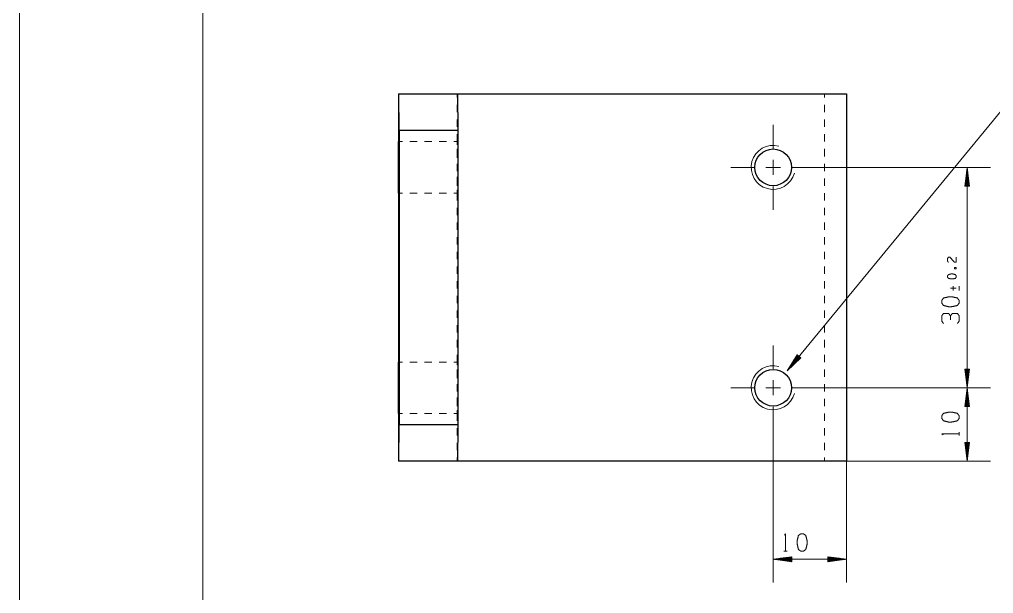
# Model space of a CAD drawing. Header units: millimetres. Extents: x 0 to 210, y 0 to 297.
# Drawn here: x 0 to 132.7, y 70.4 to 148.5 of the extents above; entities that cross this region are included whole.
import ezdxf

# ---------------------------------------------------------------- set-up
doc = ezdxf.new("R2010")
doc.units = ezdxf.units.MM
doc.layers.add('1', color=7, linetype='Continuous', true_color=0xffffff)

msp = doc.modelspace()

# ---------------------------------------------------------------- linework, layer by layer
at = {"layer": '1', "color": 132, "linetype": 'Continuous', "lineweight": 18}
for p, q in [((0, 297), (0, 0)), ((25, 292), (25, 5))]:
    msp.add_line(p, q, dxfattribs=at)
at = {"layer": '1', "color": 13, "linetype": 'Continuous', "lineweight": 18}
for p, q in [((104.59, 100.69), (138.64, 142.04)), ((108.44, 128.37), (132.29, 128.37)), ((129.12, 128.37), (128.78, 125.83)), ((128.99, 125.83), (128.99, 127.41)), ((129.04, 125.83), (129.04, 127.79)), ((129.09, 125.83), (129.09, 128.18)), ((129.45, 125.83), (129.12, 128.37)), ((129.12, 98.37), (129.12, 128.37)), ((129.14, 125.83), (129.14, 128.18)), ((129.2, 125.83), (129.2, 127.79)), ((129.25, 125.83), (129.25, 127.41)), ((128.84, 125.83), (128.84, 126.25)), ((128.89, 125.83), (128.89, 126.64)), ((128.94, 125.83), (128.94, 127.02)), ((129.3, 125.83), (129.3, 127.02)), ((129.35, 125.83), (129.35, 126.64)), ((129.4, 125.83), (129.4, 126.25)), ((128.78, 125.83), (129.45, 125.83)), ((128.79, 125.83), (128.79, 125.87)), ((128.79, 125.83), (128.79, 125.87)), ((129.45, 125.83), (129.45, 125.87)), ((129.45, 125.83), (129.45, 125.87)), ((105.94, 102.86), (104.59, 100.69)), ((104.59, 100.69), (106.46, 102.44)), ((106.18, 102.67), (104.69, 100.85)), ((106.22, 102.63), (104.73, 100.82)), ((106.14, 102.7), (104.89, 101.18)), ((106.26, 102.6), (105.01, 101.09)), ((106.1, 102.73), (105.1, 101.51)), ((106.3, 102.57), (105.3, 101.35)), ((106.06, 102.76), (105.31, 101.84)), ((106.02, 102.79), (105.51, 102.17)), ((106.34, 102.54), (105.58, 101.62)), ((105.98, 102.83), (105.72, 102.5)), ((106.38, 102.5), (105.87, 101.88)), ((105.95, 102.86), (105.93, 102.83)), ((105.95, 102.86), (105.93, 102.83)), ((106.46, 102.44), (105.94, 102.86)), ((106.42, 102.47), (106.15, 102.15)), ((106.46, 102.44), (106.44, 102.42)), ((106.46, 102.44), (106.44, 102.42)), ((128.78, 100.91), (129.12, 98.37)), ((129.45, 100.91), (128.78, 100.91)), ((128.79, 100.91), (128.79, 100.88)), ((128.79, 100.91), (128.79, 100.88)), ((128.84, 100.91), (128.84, 100.5)), ((128.89, 100.91), (128.89, 100.11)), ((128.94, 100.91), (128.94, 99.72)), ((128.99, 100.91), (128.99, 99.34)), ((129.04, 100.91), (129.04, 98.95)), ((129.09, 100.91), (129.09, 98.57)), ((129.12, 98.37), (129.45, 100.91)), ((129.14, 100.91), (129.14, 98.57)), ((129.2, 100.91), (129.2, 98.95)), ((129.25, 100.91), (129.25, 99.34)), ((129.3, 100.91), (129.3, 99.72)), ((129.35, 100.91), (129.35, 100.11)), ((129.4, 100.91), (129.4, 100.5)), ((129.45, 100.91), (129.45, 100.88)), ((129.45, 100.91), (129.45, 100.88)), ((108.44, 98.37), (132.29, 98.37)), ((108.44, 98.37), (132.29, 98.37)), ((129.12, 98.37), (128.78, 95.83)), ((129.45, 95.83), (129.12, 98.37)), ((129.12, 98.37), (129.12, 88.37)), ((128.94, 95.83), (128.94, 97.02)), ((128.99, 95.83), (128.99, 97.41)), ((129.04, 95.83), (129.04, 97.79)), ((129.09, 95.83), (129.09, 98.18)), ((129.14, 95.83), (129.14, 98.18)), ((129.2, 95.83), (129.2, 97.79)), ((129.25, 95.83), (129.25, 97.41)), ((129.3, 95.83), (129.3, 97.02)), ((128.78, 95.83), (129.45, 95.83)), ((128.79, 95.83), (128.79, 95.87)), ((128.79, 95.83), (128.79, 95.87)), ((128.84, 95.83), (128.84, 96.25)), ((128.89, 95.83), (128.89, 96.64)), ((129.35, 95.83), (129.35, 96.64)), ((129.4, 95.83), (129.4, 96.25)), ((129.45, 95.83), (129.45, 95.87)), ((129.45, 95.83), (129.45, 95.87)), ((102.68, 92.61), (102.68, 71.85)), ((128.78, 90.91), (129.12, 88.37)), ((129.45, 90.91), (128.78, 90.91)), ((128.79, 90.91), (128.79, 90.88)), ((128.79, 90.91), (128.79, 90.88)), ((128.84, 90.91), (128.84, 90.5)), ((128.89, 90.91), (128.89, 90.11)), ((128.94, 90.91), (128.94, 89.72)), ((128.99, 90.91), (128.99, 89.34)), ((129.04, 90.91), (129.04, 88.95)), ((129.09, 90.91), (129.09, 88.57)), ((129.12, 88.37), (129.45, 90.91)), ((129.14, 90.91), (129.14, 88.57)), ((129.2, 90.91), (129.2, 88.95)), ((129.25, 90.91), (129.25, 89.34)), ((129.3, 90.91), (129.3, 89.72)), ((129.35, 90.91), (129.35, 90.11)), ((129.4, 90.91), (129.4, 90.5)), ((129.45, 90.91), (129.45, 90.88)), ((129.45, 90.91), (129.45, 90.88)), ((112.68, 88.37), (112.68, 71.85)), ((112.68, 88.37), (132.29, 88.37)), ((105.22, 75.35), (102.68, 75.02)), ((102.68, 75.02), (105.22, 74.69)), ((102.68, 75.02), (112.68, 75.02)), ((105.22, 75.05), (102.87, 75.05)), ((105.22, 74.99), (102.87, 74.99)), ((105.22, 75.1), (103.26, 75.1)), ((105.22, 74.94), (103.26, 74.94)), ((105.22, 75.15), (103.64, 75.15)), ((105.22, 74.89), (103.64, 74.89)), ((105.22, 75.2), (104.03, 75.2)), ((105.22, 74.84), (104.03, 74.84)), ((105.22, 75.25), (104.41, 75.25)), ((105.22, 74.79), (104.41, 74.79)), ((105.22, 75.3), (104.8, 75.3)), ((105.22, 74.74), (104.8, 74.74)), ((105.22, 75.35), (105.19, 75.35)), ((105.22, 75.35), (105.19, 75.35)), ((105.22, 74.69), (105.19, 74.69)), ((105.22, 74.69), (105.19, 74.69)), ((105.22, 74.69), (105.22, 75.35)), ((110.14, 75.35), (110.17, 75.35)), ((110.14, 75.35), (110.17, 75.35)), ((110.14, 75.35), (110.14, 74.69)), ((112.68, 75.02), (110.14, 75.35)), ((110.14, 75.3), (110.56, 75.3)), ((110.14, 75.25), (110.94, 75.25)), ((110.14, 75.2), (111.33, 75.2)), ((110.14, 75.15), (111.71, 75.15)), ((110.14, 75.1), (112.1, 75.1)), ((110.14, 75.05), (112.49, 75.05)), ((110.14, 74.69), (112.68, 75.02)), ((110.14, 74.99), (112.49, 74.99)), ((110.14, 74.94), (112.1, 74.94)), ((110.14, 74.89), (111.71, 74.89)), ((110.14, 74.84), (111.33, 74.84)), ((110.14, 74.79), (110.94, 74.79)), ((110.14, 74.74), (110.56, 74.74)), ((110.14, 74.69), (110.17, 74.69)), ((110.14, 74.69), (110.17, 74.69))]:
    msp.add_line(p, q, dxfattribs=at)
at = {"layer": '1', "color": 30, "linetype": 'Continuous', "lineweight": 25}
for p, q in [((51.62, 138.37), (51.62, 88.37)), ((51.62, 138.37), (51.69, 138.37)), ((51.69, 138.37), (59.69, 138.37)), ((51.71, 133.37), (51.69, 138.37)), ((59.69, 138.37), (59.71, 133.37)), ((63.62, 138.37), (112.68, 138.37)), ((112.68, 138.37), (112.68, 88.37)), ((59.71, 133.37), (51.71, 133.37)), ((51.71, 133.37), (51.71, 93.37)), ((59.71, 133.37), (59.71, 93.37)), ((51.65, 131.87), (51.68, 131.87)), ((51.68, 124.87), (51.65, 124.87)), ((51.65, 101.87), (51.68, 101.87)), ((51.68, 94.87), (51.65, 94.87)), ((51.69, 88.37), (51.71, 93.37)), ((51.71, 93.37), (59.71, 93.37)), ((59.71, 93.37), (59.69, 88.37)), ((51.69, 88.37), (51.62, 88.37)), ((59.69, 88.37), (51.69, 88.37)), ((112.68, 88.37), (63.62, 88.37))]:
    msp.add_line(p, q, dxfattribs=at)
at = {"layer": '1', "color": 43, "linetype": 'Continuous', "lineweight": 18}
for p, q in [((59.62, 138.37), (59.62, 137.87)), ((109.68, 138.37), (109.68, 137.87)), ((59.62, 136.87), (59.62, 135.87)), ((109.68, 136.87), (109.68, 135.87)), ((59.62, 134.87), (59.62, 133.87)), ((109.68, 134.87), (109.68, 133.87)), ((59.62, 132.87), (59.62, 131.87)), ((109.68, 132.87), (109.68, 131.87)), ((52.18, 131.87), (51.68, 131.87)), ((54.18, 131.87), (53.18, 131.87)), ((56.18, 131.87), (55.18, 131.87)), ((58.18, 131.87), (57.18, 131.87)), ((59.68, 131.87), (59.18, 131.87)), ((59.62, 130.87), (59.62, 129.87)), ((109.68, 130.87), (109.68, 129.87)), ((59.62, 128.87), (59.62, 127.87)), ((109.68, 128.87), (109.68, 127.87)), ((59.62, 126.87), (59.62, 125.87)), ((109.68, 126.87), (109.68, 125.87)), ((52.18, 124.87), (51.68, 124.87)), ((54.18, 124.87), (53.18, 124.87)), ((56.18, 124.87), (55.18, 124.87)), ((58.18, 124.87), (57.18, 124.87)), ((59.68, 124.87), (59.18, 124.87)), ((59.62, 124.87), (59.62, 123.87)), ((109.68, 124.87), (109.68, 123.87)), ((59.62, 122.87), (59.62, 121.87)), ((109.68, 122.87), (109.68, 121.87)), ((59.62, 120.87), (59.62, 119.87)), ((109.68, 120.87), (109.68, 119.87)), ((59.62, 118.87), (59.62, 117.87)), ((109.68, 118.87), (109.68, 117.87)), ((59.62, 116.87), (59.62, 115.87)), ((109.68, 116.87), (109.68, 115.87)), ((59.62, 114.87), (59.62, 113.87)), ((109.68, 114.87), (109.68, 113.87)), ((59.62, 112.87), (59.62, 111.87)), ((109.68, 112.87), (109.68, 111.87)), ((59.62, 110.87), (59.62, 109.87)), ((109.68, 110.87), (109.68, 109.87)), ((59.62, 108.87), (59.62, 107.87)), ((109.68, 108.87), (109.68, 107.87)), ((59.62, 106.87), (59.62, 105.87)), ((109.68, 106.87), (109.68, 105.87)), ((59.62, 104.87), (59.62, 103.87)), ((109.68, 104.87), (109.68, 103.87)), ((59.62, 102.87), (59.62, 101.87)), ((109.68, 102.87), (109.68, 101.87)), ((52.18, 101.87), (51.68, 101.87)), ((54.18, 101.87), (53.18, 101.87)), ((56.18, 101.87), (55.18, 101.87)), ((58.18, 101.87), (57.18, 101.87)), ((59.68, 101.87), (59.18, 101.87)), ((59.62, 100.87), (59.62, 99.87)), ((109.68, 100.87), (109.68, 99.87)), ((59.62, 98.87), (59.62, 97.87)), ((109.68, 98.87), (109.68, 97.87)), ((59.62, 96.87), (59.62, 95.87)), ((109.68, 96.87), (109.68, 95.87)), ((52.18, 94.87), (51.68, 94.87)), ((54.18, 94.87), (53.18, 94.87)), ((56.18, 94.87), (55.18, 94.87)), ((58.18, 94.87), (57.18, 94.87)), ((59.68, 94.87), (59.18, 94.87)), ((59.62, 94.87), (59.62, 93.87)), ((109.68, 94.87), (109.68, 93.87)), ((59.62, 92.87), (59.62, 91.87)), ((109.68, 92.87), (109.68, 91.87)), ((59.62, 90.87), (59.62, 89.87)), ((109.68, 90.87), (109.68, 89.87)), ((59.62, 88.87), (59.62, 88.37)), ((109.68, 88.87), (109.68, 88.37))]:
    msp.add_line(p, q, dxfattribs=at)
at = {"layer": '1', "color": 252, "linetype": 'Continuous', "lineweight": 18}
for p, q in [((102.68, 130.96), (102.68, 134.14)), ((102.68, 127.37), (102.68, 129.38)), ((100.09, 128.37), (96.91, 128.37)), ((101.68, 128.37), (103.68, 128.37)), ((105.27, 128.37), (108.44, 128.37)), ((102.68, 125.78), (102.68, 122.61)), ((102.68, 100.96), (102.68, 104.14)), ((100.09, 98.37), (96.91, 98.37)), ((101.68, 98.37), (103.68, 98.37)), ((102.68, 97.37), (102.68, 99.38)), ((105.27, 98.37), (108.44, 98.37)), ((102.68, 95.78), (102.68, 92.61))]:
    msp.add_line(p, q, dxfattribs=at)
at = {"layer": '1', "color": 95, "linetype": 'Continuous', "lineweight": 18}
for p, q in [((126.82, 111.91), (127.62, 111.91)), ((127.22, 112.19), (127.22, 111.62)), ((128.01, 111.62), (128.01, 112.19)), ((128.03, 91.89), (128.03, 92.32)), ((104.14, 76.11), (104.57, 76.11))]:
    msp.add_line(p, q, dxfattribs=at)
at = {"layer": '1', "color": 30, "linetype": 'Continuous', "lineweight": 25}
for centre in [(102.68, 128.37), (102.68, 98.37)]:
    msp.add_circle(centre, 2.5, dxfattribs=at)
at = {"layer": '1', "color": 30, "linetype": 'Continuous', "lineweight": 13}
for centre in [(102.68, 128.37), (102.68, 98.37)]:
    msp.add_arc(centre, 3, 75, 345, dxfattribs=at)
at = {"layer": '1', "color": 30, "linetype": 'Continuous', "lineweight": 25}
for points in [[(51.62, 138.37), (51.62, 138.37)], [(51.62, 88.37), (51.62, 88.37)]]:
    msp.add_open_spline(points, degree=1, dxfattribs=at)
for points, knots in [([(59.69, 138.37), (59.96, 138.37), (61.07, 138.37), (62.71, 138.37), (63.62, 138.37)], [0, 0, 0.069432, 0.350202, 0.767135, 1, 1]), ([(51.65, 124.87), (51.65, 124.98), (51.65, 125.27), (51.64, 125.75), (51.64, 126.39), (51.64, 127.95), (51.64, 129.61), (51.64, 130.99), (51.65, 131.47), (51.65, 131.77), (51.65, 131.87)], [0, 0, 0.014532, 0.057276, 0.125749, 0.215971, 0.439732, 0.677301, 0.874253, 0.942724, 0.985468, 1, 1]), ([(51.68, 131.87), (51.68, 131.77), (51.68, 131.47), (51.68, 130.99), (51.69, 130.36), (51.69, 128.8), (51.69, 127.13), (51.68, 125.75), (51.68, 125.27), (51.68, 124.98), (51.68, 124.87)], [0, 0, 0.014532, 0.057276, 0.125749, 0.215971, 0.439732, 0.677301, 0.874251, 0.942724, 0.985468, 1, 1]), ([(51.65, 94.87), (51.65, 94.98), (51.65, 95.27), (51.64, 95.75), (51.64, 96.39), (51.64, 97.95), (51.64, 99.61), (51.64, 100.99), (51.65, 101.47), (51.65, 101.77), (51.65, 101.87)], [0, 0, 0.014532, 0.057275, 0.125747, 0.215969, 0.439732, 0.677301, 0.874251, 0.942724, 0.985468, 1, 1]), ([(51.68, 101.87), (51.68, 101.77), (51.68, 101.47), (51.68, 100.99), (51.69, 100.36), (51.69, 98.8), (51.69, 97.13), (51.68, 95.75), (51.68, 95.27), (51.68, 94.98), (51.68, 94.87)], [0, 0, 0.014532, 0.057276, 0.125749, 0.215971, 0.439732, 0.677301, 0.874251, 0.942724, 0.985468, 1, 1]), ([(63.62, 88.37), (61.84, 88.37), (60.43, 88.37), (59.69, 88.37)], [0, 0, 0.453367, 0.811731, 1, 1])]:
    msp.add_open_spline(points, degree=1, knots=knots, dxfattribs=at)
at = {"layer": '1', "color": 43, "linetype": 'Continuous', "lineweight": 18}
for points, knots in [([(59.65, 131.44), (59.65, 131.47), (59.65, 131.77), (59.65, 131.87)], [0, 0, 0.083579, 0.767489, 1, 1]), ([(59.68, 131.87), (59.68, 131.77), (59.68, 131.47), (59.68, 131.44)], [0, 0, 0.232511, 0.916421, 1, 1]), ([(59.64, 127.94), (59.64, 127.95), (59.64, 128.81)], [0, 0, 0.017859, 1, 1]), ([(59.69, 128.81), (59.69, 127.95), (59.69, 127.94)], [0, 0, 0.982141, 1, 1]), ([(59.65, 124.87), (59.65, 124.98), (59.65, 125.27), (59.65, 125.31)], [0, 0, 0.232511, 0.916421, 1, 1]), ([(59.68, 125.31), (59.68, 125.27), (59.68, 124.98), (59.68, 124.87)], [0, 0, 0.083579, 0.767489, 1, 1]), ([(59.65, 101.44), (59.65, 101.47), (59.65, 101.77), (59.65, 101.87)], [0, 0, 0.083579, 0.767489, 1, 1]), ([(59.68, 101.87), (59.68, 101.77), (59.68, 101.47), (59.68, 101.44)], [0, 0, 0.232511, 0.916421, 1, 1]), ([(59.64, 97.94), (59.64, 97.95), (59.64, 98.81)], [0, 0, 0.017859, 1, 1]), ([(59.69, 98.81), (59.69, 97.95), (59.69, 97.94)], [0, 0, 0.982141, 1, 1]), ([(59.65, 94.87), (59.65, 94.98), (59.65, 95.27), (59.65, 95.31)], [0, 0, 0.232511, 0.916397, 1, 1]), ([(59.68, 95.31), (59.68, 95.27), (59.68, 94.98), (59.68, 94.87)], [0, 0, 0.083603, 0.767489, 1, 1])]:
    msp.add_open_spline(points, degree=1, knots=knots, dxfattribs=at)
for points in [[(59.64, 129.69), (59.64, 130.56)], [(59.69, 130.56), (59.69, 129.69)], [(59.64, 126.19), (59.64, 127.06)], [(59.69, 127.06), (59.69, 126.19)], [(59.64, 99.69), (59.64, 100.56)], [(59.69, 100.56), (59.69, 99.69)], [(59.64, 96.19), (59.64, 97.06)], [(59.69, 97.06), (59.69, 96.19)]]:
    msp.add_open_spline(points, degree=1, dxfattribs=at)
at = {"layer": '1', "color": 95, "linetype": 'Continuous', "lineweight": 18}
for points, knots in [([(126.55, 115.46), (126.43, 115.62), (126.43, 115.96), (126.55, 116.13), (126.78, 116.13), (127.38, 115.45), (127.62, 115.46), (127.62, 116.13)], [0, 0, 0.069693, 0.192977, 0.265274, 0.350228, 0.674739, 0.759752, 1, 1]), ([(127.62, 114.57), (127.62, 114.74), (127.38, 114.74), (127.38, 114.57), (127.62, 114.57)], [0, 0, 0.207082, 0.5, 0.707082, 1, 1]), ([(127.62, 113.6), (127.5, 113.77), (127.15, 113.86), (126.91, 113.86), (126.55, 113.77), (126.43, 113.6), (126.43, 113.43), (126.55, 113.26), (126.91, 113.18), (127.15, 113.18), (127.5, 113.26), (127.62, 113.43), (127.62, 113.6)], [0, 0, 0.067525, 0.183969, 0.260583, 0.380943, 0.446139, 0.500306, 0.565503, 0.685862, 0.762529, 0.878308, 0.945834, 1, 1]), ([(128.03, 110.24), (127.78, 110.58), (127.08, 110.75), (126.6, 110.75), (125.88, 110.58), (125.65, 110.24), (125.65, 109.9), (125.88, 109.57), (126.6, 109.39), (127.08, 109.41), (127.78, 109.57), (128.03, 109.9), (128.03, 110.24)], [0, 0, 0.067526, 0.183971, 0.260584, 0.380943, 0.446141, 0.500306, 0.565504, 0.685863, 0.762529, 0.87831, 0.945835, 1, 1]), ([(126.83, 108.14), (126.6, 108.48), (125.88, 108.48), (125.65, 108.14), (125.65, 107.45), (125.88, 107.11)], [0, 0, 0.153875, 0.429853, 0.583728, 0.846125, 1, 1]), ([(127.8, 107.13), (128.03, 107.45), (128.03, 108.14), (127.8, 108.48), (127.08, 108.48), (126.83, 108.14), (126.83, 107.63)], [0, 0, 0.124121, 0.343688, 0.472447, 0.703378, 0.836733, 1, 1]), ([(128.03, 94.54), (127.78, 94.88), (127.08, 95.05), (126.6, 95.05), (125.88, 94.88), (125.65, 94.54), (125.65, 94.2), (125.88, 93.87), (126.6, 93.69), (127.08, 93.71), (127.78, 93.87), (128.03, 94.2), (128.03, 94.54)], [0, 0, 0.067526, 0.183971, 0.260584, 0.380943, 0.446141, 0.500306, 0.565504, 0.685863, 0.762529, 0.87831, 0.945835, 1, 1]), ([(125.85, 91.96), (125.65, 92.1), (128.03, 92.1)], [0, 0, 0.093489, 1, 1]), ([(104.21, 78.29), (104.36, 78.49), (104.36, 76.11)], [0, 0, 0.09349, 1, 1]), ([(106.79, 76.11), (107.13, 76.36), (107.3, 77.06), (107.3, 77.54), (107.13, 78.26), (106.79, 78.49), (106.46, 78.49), (106.12, 78.26), (105.94, 77.54), (105.96, 77.06), (106.12, 76.36), (106.46, 76.11), (106.79, 76.11)], [0, 0, 0.067526, 0.183971, 0.260583, 0.380942, 0.446141, 0.500306, 0.565504, 0.685863, 0.762529, 0.87831, 0.945835, 1, 1])]:
    msp.add_open_spline(points, degree=1, knots=knots, dxfattribs=at)

doc.saveas('drawing.dxf')
